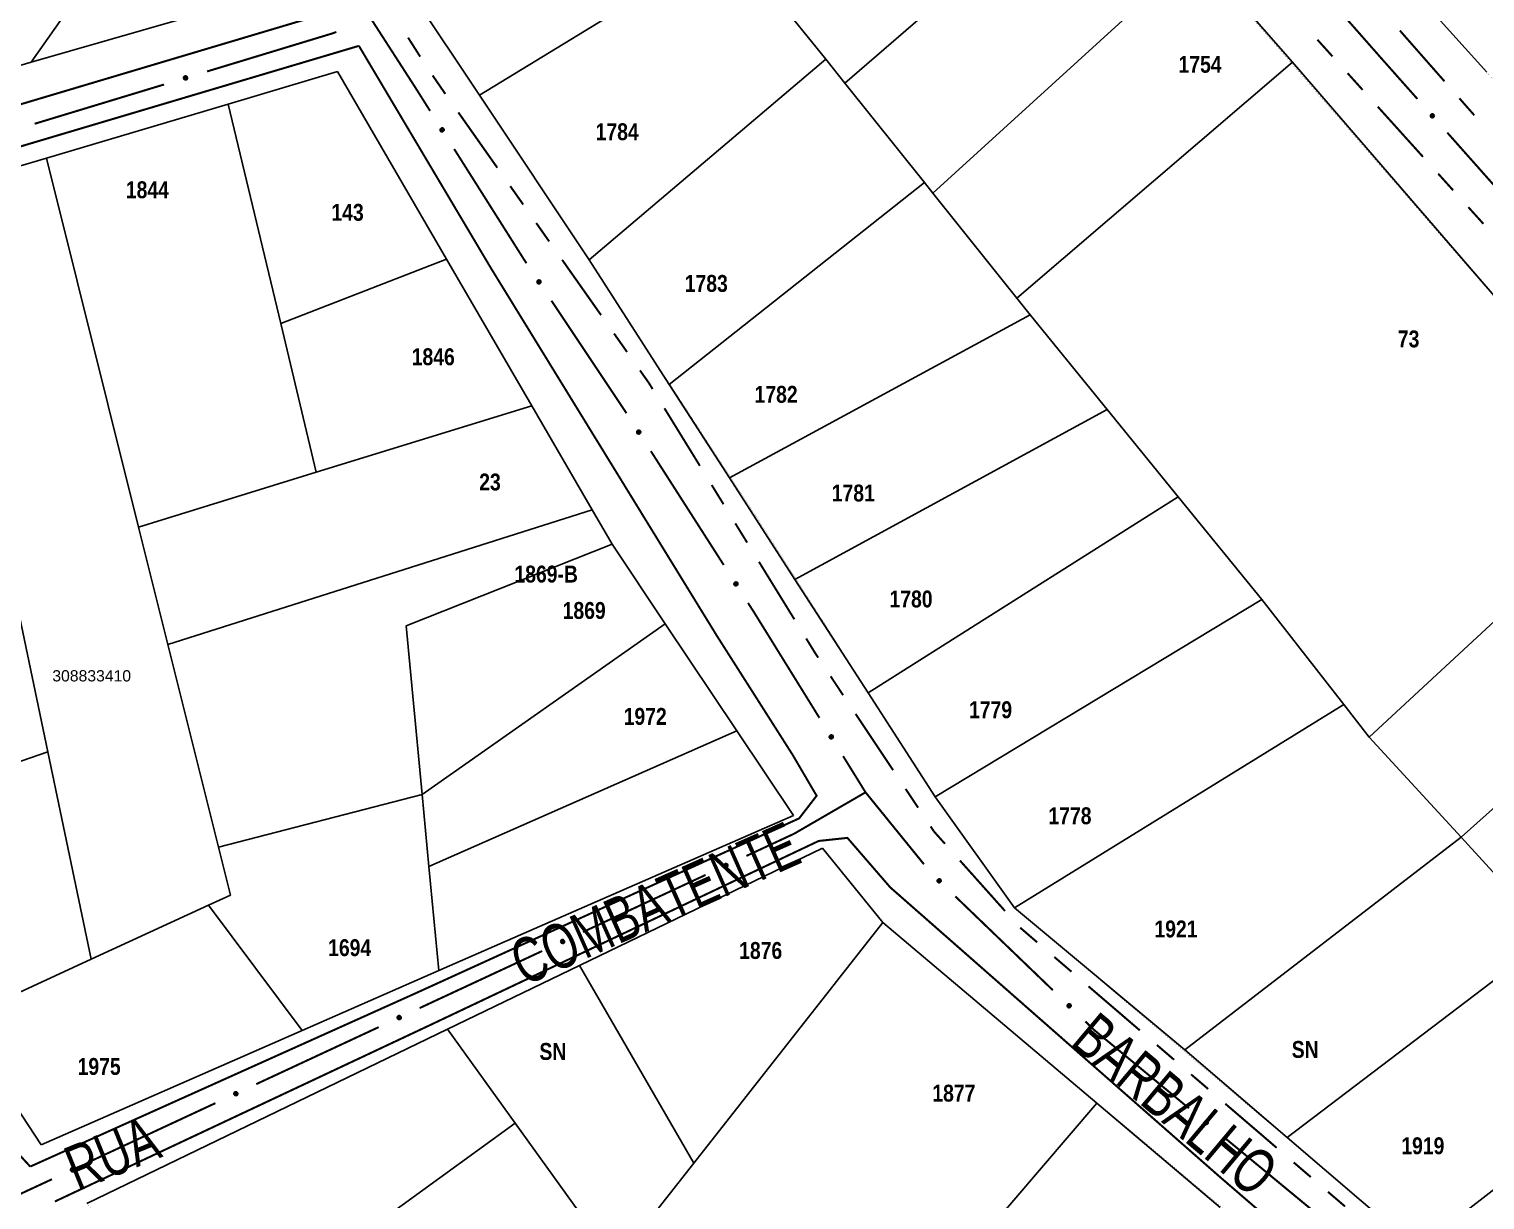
# Model space of a CAD drawing. Extents: x 201549 to 203722, y 4857623 to 4859778.
# Drawn here: x 203006 to 203135.3, y 4858341.7 to 4858445.6 of the extents above; entities that cross this region are included whole.
import ezdxf
from ezdxf.enums import TextEntityAlignment as Align

# ---------------------------------------------------------------- set-up
doc = ezdxf.new("R2010")
doc.units = 0
doc.header["$LTSCALE"] = 1.5
doc.header["$MEASUREMENT"] = 0
for name, color, linetype in [('CD-MALHA-LOTES', 40, 'CONTINUOUS'), ('CD_TXT_QUADRA', 1, 'CONTINUOUS'), ('RU-QUADRAS', 6, 'CONTINUOUS'), ('SV-EIXO-RUA-N-PAV', 6, 'CONTINUOUS'), ('SV-RUA-NAO-PAV-S-GUIA-C-GUIA', 7, 'CONTINUOUS'), ('SV-TXT-RUA-N-PAV-S-GUIA-C-GUIA', 7, 'CONTINUOUS'), ('Th_NmrPort', 1, 'CONTINUOUS')]:
    doc.layers.add(name, color=color, linetype=linetype)
doc.styles.add('ARIAL', font='ARIAL.TTF')
doc.styles.add('MONOTXT', font='ARIAL.TTF', dxfattribs={"height": 0.2})
doc.styles.get("Standard").update_dxf_attribs({"font": 'swisscbo.ttf'})

msp = doc.modelspace()

# ---------------------------------------------------------------- linework, layer by layer
at = {"layer": 'CD-MALHA-LOTES', "linetype": 'Continuous'}
for p, q in [((203078.43, 4858440.82), (203102.01, 4858461.22)), ((203018.45, 4858460.17), (203006.19, 4858442.69)), ((203046, 4858439.75), (203068.36, 4858453.41)), ((203069.28, 4858452.26), (203076.73, 4858442.95)), ((203086.24, 4858431.06), (203109.69, 4858452.41)), ((203118.17, 4858442.68), (203109.69, 4858452.41)), ((203038.36, 4858451.22), (203046, 4858439.75)), ((203006.19, 4858442.69), (203027.63, 4858448.85)), ((203128.87, 4858449.07), (203135.43, 4858441.8)), ((202999.73, 4858440.83), (203006.19, 4858442.69)), ((203023.68, 4858438.97), (203033.4, 4858441.86)), ((203033.4, 4858441.86), (203043.06, 4858425.22)), ((203055.73, 4858425.15), (203076.73, 4858442.95)), ((203076.73, 4858442.95), (203078.43, 4858440.82)), ((203093.69, 4858421.75), (203118.17, 4858442.68)), ((203149.94, 4858405.89), (203118.17, 4858442.68)), ((203085.49, 4858432), (203078.43, 4858440.82)), ((203046, 4858439.75), (203055.73, 4858425.15)), ((203023.68, 4858438.97), (203007.54, 4858434.18)), ((203028.35, 4858419.51), (203023.68, 4858438.97)), ((203007.54, 4858434.18), (202997.32, 4858431.14)), ((203015.73, 4858401.44), (203007.54, 4858434.18)), ((203062.85, 4858414.1), (203085.49, 4858432)), ((203085.49, 4858432), (203086.24, 4858431.06)), ((203086.24, 4858431.06), (203093.69, 4858421.75)), ((203043.06, 4858425.22), (203028.35, 4858419.51)), ((203050.63, 4858412.21), (203043.06, 4858425.22)), ((203055.73, 4858425.15), (203062.85, 4858414.1)), ((203094.89, 4858420.28), (203093.69, 4858421.75)), ((203068.19, 4858405.81), (203094.89, 4858420.28)), ((203094.89, 4858420.28), (203101.73, 4858411.87)), ((203031.51, 4858406.31), (203028.35, 4858419.51)), ((203062.85, 4858414.1), (203068.19, 4858405.81)), ((203050.63, 4858412.21), (203031.51, 4858406.31)), ((203056, 4858402.96), (203050.63, 4858412.21)), ((203074, 4858396.79), (203101.73, 4858411.87)), ((203101.73, 4858411.87), (203108.04, 4858404.11)), ((203031.51, 4858406.31), (203015.73, 4858401.44)), ((203068.19, 4858405.81), (203074, 4858396.79)), ((203124.98, 4858382.8), (203149.94, 4858405.89)), ((203080.49, 4858386.72), (203108.04, 4858404.11)), ((203108.04, 4858404.11), (203115.45, 4858395.01)), ((203056, 4858402.96), (203018.33, 4858391.03)), ((203057.77, 4858399.92), (203056, 4858402.96)), ((203015.73, 4858401.44), (203018.33, 4858391.03)), ((203039.49, 4858392.66), (203057.77, 4858399.92)), ((203062.47, 4858392.84), (203057.77, 4858399.92)), ((203007.67, 4858381.49), (203004.47, 4858396.78)), ((203074, 4858396.79), (203080.49, 4858386.72)), ((203158.28, 4858396.46), (203133.14, 4858373.91)), ((203086.45, 4858377.49), (203115.45, 4858395.01)), ((203115.45, 4858395.01), (203122.72, 4858385.68)), ((203062.47, 4858392.84), (203040.91, 4858377.7)), ((203068.83, 4858383.36), (203062.47, 4858392.84)), ((203040.91, 4858377.7), (203039.49, 4858392.66)), ((203018.33, 4858391.03), (203022.83, 4858373.03)), ((203080.49, 4858386.72), (203086.45, 4858377.49)), ((203122.72, 4858385.68), (203093.49, 4858367.66)), ((203122.72, 4858385.68), (203124.98, 4858382.8)), ((203041.51, 4858371.33), (203068.83, 4858383.36)), ((203073.86, 4858375.85), (203068.83, 4858383.36)), ((203133.14, 4858373.91), (203124.98, 4858382.8)), ((203007.67, 4858381.49), (202988.53, 4858374.88)), ((203011.52, 4858363.09), (203007.67, 4858381.49)), ((203040.91, 4858377.7), (203022.83, 4858373.03)), ((203041.51, 4858371.33), (203040.91, 4858377.7)), ((203086.45, 4858377.49), (203093.49, 4858367.66)), ((203042.39, 4858362.08), (203073.86, 4858375.85)), ((203108.61, 4858355.06), (203133.14, 4858373.91)), ((203141.19, 4858365.13), (203133.14, 4858373.91)), ((203022.83, 4858373.03), (203023.89, 4858368.79)), ((203076.44, 4858372.96), (203054.88, 4858362.54)), ((203081.82, 4858366.36), (203076.44, 4858372.96)), ((203042.39, 4858362.08), (203041.51, 4858371.33)), ((203023.89, 4858368.79), (203021.94, 4858367.89)), ((203021.94, 4858367.89), (203011.52, 4858363.09)), ((203030.24, 4858356.76), (203021.94, 4858367.89)), ((203093.49, 4858367.66), (203108.61, 4858355.06)), ((203065.02, 4858345), (203081.82, 4858366.36)), ((203100.79, 4858350.33), (203081.82, 4858366.36)), ((203141.19, 4858365.13), (203117.71, 4858347.28)), ((203011.52, 4858363.09), (202999.8, 4858357.7)), ((203030.24, 4858356.76), (203042.39, 4858362.08)), ((203054.88, 4858362.54), (203043.15, 4858356.88)), ((203065.02, 4858345), (203054.88, 4858362.54)), ((202999.8, 4858357.7), (203007.07, 4858346.62)), ((203007.07, 4858346.62), (203030.24, 4858356.76)), ((203043.15, 4858356.88), (203011.14, 4858341.41)), ((203043.15, 4858356.88), (203049.15, 4858348.54)), ((203108.61, 4858355.06), (203117.71, 4858347.28)), ((203129.27, 4858337.4), (203151.1, 4858354.34)), ((203100.79, 4858350.33), (203080.57, 4858326.67)), ((203111.74, 4858341.07), (203100.79, 4858350.33)), ((203021.84, 4858328.74), (203049.15, 4858348.54)), ((203049.15, 4858348.54), (203054.78, 4858340.73)), ((203117.71, 4858347.28), (203129.27, 4858337.4)), ((203060.44, 4858339.18), (203065.02, 4858345))]:
    msp.add_line(p, q, dxfattribs=at)
at = {"layer": 'RU-QUADRAS', "linetype": 'Continuous'}
for points in [[(202838.78, 4858537.85, 0.01, 0.01, 0), (202855.11, 4858564.89, 0.01, 0.01, 0), (202873.18, 4858589.29, 0.01, 0.01, 0), (202905.35, 4858566.14, 0.01, 0.01, 0), (202963.88, 4858511.37, 0.01, 0.01, -0.012560619), (203003.42, 4858477, 0.01, 0.01, -0.0237926553), (203027.63, 4858448.85, 0.01, 0.01, 0), (202980.21, 4858435.22, 0.01, 0.01, 0), (202953.97, 4858429.72, 0.01, 0.01, 0), (202944.52, 4858446.13, 0.01, 0.01, 0.0347884466), (202932.18, 4858460.23, 0.01, 0.01, 0), (202910.77, 4858479.42, 0.01, 0.01, 0.0338844747), (202881.43, 4858508.94, 0.01, 0.01, 0)], [(203058.05, 4858526.65, 0.01, 0.01, 0), (203094.51, 4858560.16, 0.01, 0.01, 0), (203141.14, 4858512.19, 0.01, 0.01, -0.0052072829), (203200.12, 4858443.88, 0.01, 0.01, 0), (203161.65, 4858412.69, 0.01, 0.01, 0), (203128.87, 4858449.07, 0.01, 0.01, -0.005920887)], [(203038.36, 4858451.22, 0.01, 0.01, 0), (203072.66, 4858494.9, 0.01, 0.01, 0), (203149.94, 4858405.89, 0.01, 0.01, 0), (203181.6, 4858370.1, 0.01, 0.01, 0), (203234.22, 4858308.78, 0.01, 0.01, 0), (203268.98, 4858273.06, 0.01, 0.01, 0), (203241.17, 4858250.31, 0.01, 0.01, 0), (203220.67, 4858235.91, 0.01, 0.01, 0), (203199.01, 4858270.13, 0.01, 0.01, 0.0190407204), (203180.03, 4858291.28, 0.01, 0.01, 0.0257327333), (203149.65, 4858320.19, 0.01, 0.01, 0), (203093.49, 4858367.66, 0.01, 0.01, 0), (203086.45, 4858377.49, 0.01, 0.01, 0.0075959134)], [(202958.05, 4858423.09, 0.01, 0.01, 0), (202989.28, 4858429.19, 0.01, 0.01, 0), (202997.32, 4858431.14, 0.01, 0.01, 0), (203033.4, 4858441.86, 0.01, 0.01, 0), (203058.02, 4858399.48, 0.01, 0.01, 0), (203073.86, 4858375.85, 0.01, 0.01, 0), (203007.07, 4858346.62, 0.01, 0.01, -0.0101227555)], [(203011.14, 4858341.41, 0.01, 0.01, 0), (203076.44, 4858372.96, 0.01, 0.01, 0), (203081.82, 4858366.36, 0.01, 0.01, 0), (203146.03, 4858312.4, 0.01, 0.01, -0.0254002835), (203172.96, 4858286.85, 0.01, 0.01, 0), (203191.32, 4858266.51, 0.01, 0.01, 0), (203205.24, 4858247.55, 0.01, 0.01, 0), (203214.3, 4858231.18, 0.01, 0.01, 0), (203150.76, 4858195.4, 0.01, 0.01, 0), (203124.77, 4858222.72, 0.01, 0.01, 0), (203089.71, 4858257.15, 0.01, 0.01, 0), (203062.85, 4858285.94, 0.01, 0.01, 0), (203027.71, 4858321.88, 0.01, 0.01, 0)]]:
    msp.add_lwpolyline(points, format="xyseb", close=True, dxfattribs=at)
at = {"layer": 'SV-EIXO-RUA-N-PAV', "const_width": 0.18}
for points in [[(203121.317221, 4858448.418721), (203125.944434, 4858443.166208)], [(203036.391919, 4858446.499014), (203040.000783, 4858440.902968)], [(203021.814018, 4858441.867791), (203032.340292, 4858445.061154)], [(203032.340292, 4858445.061154), (203032.928666, 4858445.23965)], [(203032.928666, 4858445.23965), (203033.290624, 4858445.371271)], [(203125.944434, 4858443.166208), (203125.969144, 4858443.13816)], [(203125.969144, 4858443.13816), (203129.263976, 4858439.427138)], [(203006.503076, 4858437.222898), (203017.986283, 4858440.706567)], [(203040.000783, 4858440.902968), (203040.297177, 4858440.443366)], [(203040.297177, 4858440.443366), (203041.608271, 4858438.37001)], [(203131.919696, 4858436.435959), (203136.567205, 4858431.201396)], [(203043.746113, 4858434.989236), (203049.625179, 4858425.692108)], [(203049.625179, 4858425.692108), (203049.95352, 4858425.172872)], [(203049.95352, 4858425.172872), (203050.167445, 4858424.851984)], [(203052.386246, 4858421.523782), (203059.042648, 4858411.539179)], [(203061.209584, 4858408.177083), (203067.681977, 4858398.072226)], [(203069.839441, 4858394.70394), (203070.378807, 4858393.861869)], [(203070.378807, 4858393.861869), (203070.389035, 4858393.845901)], [(203070.389035, 4858393.845901), (203076.173479, 4858384.511911)], [(203078.280546, 4858381.111871), (203079.860846, 4858378.561841)], [(203079.860846, 4858378.561841), (203080.269943, 4858377.901708)], [(203080.269943, 4858377.901708), (203074.213134, 4858374.392425)], [(203080.269943, 4858377.901708), (203085.455547, 4858371.519426)], [(203073.921921, 4858374.223699), (203069.693729, 4858372.256453)], [(203074.213134, 4858374.392425), (203073.921921, 4858374.223699)], [(203066.067056, 4858370.569076), (203055.187037, 4858365.506944)], [(203088.245734, 4858368.661353), (203096.897019, 4858360.345388)], [(203051.560364, 4858363.819566), (203040.680345, 4858358.757434)], [(203037.053672, 4858357.070057), (203026.173653, 4858352.007925)], [(203099.780781, 4858357.5734), (203100.501722, 4858356.880403)], [(203100.501722, 4858356.880403), (203100.593175, 4858356.792495)], [(203100.593175, 4858356.792495), (203108.978037, 4858349.870109)], [(203022.54698, 4858350.320547), (203011.66696, 4858345.258415)], [(203112.062649, 4858347.32351), (203119.774181, 4858340.957013)], [(203008.040287, 4858343.571038), (203004.413614, 4858341.88366)]]:
    msp.add_lwpolyline(points, dxfattribs=at)
at = {"layer": 'SV-EIXO-RUA-N-PAV'}
for points in [[(203019.730701, 4858441.350808), (203019.753142, 4858441.394264), (203019.781315, 4858441.427023), (203019.812677, 4858441.447583), (203019.845128, 4858441.458525), (203019.879587, 4858441.46598), (203019.915988, 4858441.465831), (203019.956353, 4858441.456717), (203020.000103, 4858441.434511), (203020.031765, 4858441.403445), (203020.053567, 4858441.373777), (203020.066925, 4858441.340596), (203020.073606, 4858441.306998), (203020.072201, 4858441.269192), (203020.062565, 4858441.228377), (203020.039172, 4858441.184925), (203020.011332, 4858441.152997), (203019.980475, 4858441.133907), (203019.947032, 4858441.120689), (203019.91176, 4858441.1135), (203019.876029, 4858441.113852), (203019.834952, 4858441.123629), (203019.79237, 4858441.147286), (203019.76021, 4858441.174689), (203019.740691, 4858441.20527), (203019.72842, 4858441.238488), (203019.720522, 4858441.27296), (203019.719148, 4858441.309557), (203019.730701, 4858441.350808)], [(203130.57876, 4858438.112078), (203130.627618, 4858438.10987), (203130.669158, 4858438.097981), (203130.70095, 4858438.078093), (203130.724462, 4858438.053193), (203130.745646, 4858438.02501), (203130.760735, 4858437.991884), (203130.769339, 4858437.951407), (203130.767468, 4858437.90238), (203130.752492, 4858437.860627), (203130.734661, 4858437.828415), (203130.710109, 4858437.802403), (203130.682386, 4858437.782282), (203130.647458, 4858437.767746), (203130.606354, 4858437.759428), (203130.5571, 4858437.762503), (203130.516456, 4858437.774438), (203130.48621, 4858437.794482), (203130.460216, 4858437.819331), (203130.438933, 4858437.848363), (203130.424309, 4858437.880966), (203130.416008, 4858437.922366), (203130.419687, 4858437.970939), (203130.431128, 4858438.011613), (203130.450742, 4858438.042132), (203130.475782, 4858438.067173), (203130.503791, 4858438.088764), (203130.536459, 4858438.105319), (203130.57876, 4858438.112078)], [(203042.69344, 4858436.859894), (203042.7413, 4858436.849825), (203042.780375, 4858436.831384), (203042.808539, 4858436.806624), (203042.827721, 4858436.778254), (203042.844076, 4858436.74702), (203042.853618, 4858436.711892), (203042.855572, 4858436.670557), (203042.845808, 4858436.622475), (203042.824287, 4858436.583688), (203042.801489, 4858436.554778), (203042.773058, 4858436.533073), (203042.74245, 4858436.517693), (203042.705632, 4858436.508988), (203042.663725, 4858436.507417), (203042.615614, 4858436.518405), (203042.57743, 4858436.536747), (203042.550818, 4858436.561412), (203042.529178, 4858436.590132), (203042.512863, 4858436.62222), (203042.503695, 4858436.656756), (203042.502189, 4858436.698954), (203042.513663, 4858436.746295), (203042.531522, 4858436.784588), (203042.555807, 4858436.811539), (203042.584562, 4858436.832208), (203042.61569, 4858436.848993), (203042.650603, 4858436.860054), (203042.69344, 4858436.859894)], [(203051.288738, 4858423.368494), (203051.336828, 4858423.359583), (203051.376337, 4858423.34209), (203051.405089, 4858423.318016), (203051.424951, 4858423.290118), (203051.442055, 4858423.259288), (203051.452441, 4858423.2244), (203051.455392, 4858423.183124), (203051.446792, 4858423.134821), (203051.426212, 4858423.095526), (203051.404119, 4858423.066074), (203051.37622, 4858423.043689), (203051.345992, 4858423.027575), (203051.309395, 4858423.017985), (203051.267538, 4858423.015403), (203051.219176, 4858423.025226), (203051.180561, 4858423.042641), (203051.153361, 4858423.066657), (203051.131034, 4858423.094847), (203051.11395, 4858423.126531), (203051.103951, 4858423.160837), (203051.101427, 4858423.202986), (203051.111756, 4858423.25059), (203051.128685, 4858423.289302), (203051.152313, 4858423.316832), (203051.180561, 4858423.338188), (203051.211274, 4858423.355719), (203051.24591, 4858423.367621), (203051.288738, 4858423.368494)], [(203060.146052, 4858410.041589), (203060.19397, 4858410.031799), (203060.233152, 4858410.013585), (203060.261459, 4858409.988989), (203060.280805, 4858409.960731), (203060.297342, 4858409.929593), (203060.307088, 4858409.89452), (203060.309282, 4858409.853198), (203060.299798, 4858409.80506), (203060.278503, 4858409.766149), (203060.255873, 4858409.737107), (203060.227569, 4858409.715237), (203060.197051, 4858409.699679), (203060.160285, 4858409.69076), (203060.118387, 4858409.688945), (203060.070213, 4858409.699653), (203060.031923, 4858409.717772), (203060.005168, 4858409.742282), (203059.983362, 4858409.770876), (203059.96686, 4858409.802869), (203059.957492, 4858409.837351), (203059.95574, 4858409.879539), (203059.966939, 4858409.926947), (203059.984575, 4858409.965343), (203060.008703, 4858409.992435), (203060.037337, 4858410.01327), (203060.068367, 4858410.030236), (203060.103214, 4858410.0415), (203060.146052, 4858410.041589)], [(203068.775908, 4858396.568446), (203068.823826, 4858396.558656), (203068.863008, 4858396.540442), (203068.891315, 4858396.515846), (203068.910662, 4858396.487588), (203068.927198, 4858396.45645), (203068.936944, 4858396.421377), (203068.939139, 4858396.380055), (203068.929655, 4858396.331917), (203068.908359, 4858396.293006), (203068.885729, 4858396.263964), (203068.857425, 4858396.242094), (203068.826907, 4858396.226536), (203068.790141, 4858396.217617), (203068.748243, 4858396.215802), (203068.70007, 4858396.22651), (203068.66178, 4858396.244629), (203068.635024, 4858396.269139), (203068.613218, 4858396.297733), (203068.596716, 4858396.329726), (203068.587348, 4858396.364208), (203068.585596, 4858396.406396), (203068.596795, 4858396.453804), (203068.614431, 4858396.4922), (203068.638559, 4858396.519292), (203068.667193, 4858396.540127), (203068.698223, 4858396.557093), (203068.733071, 4858396.568357), (203068.775908, 4858396.568446)], [(203077.244896, 4858382.992007), (203077.292663, 4858382.981504), (203077.331569, 4858382.96271), (203077.359507, 4858382.937694), (203077.378431, 4858382.909151), (203077.394502, 4858382.87777), (203077.403724, 4858382.842557), (203077.405303, 4858382.801206), (203077.395104, 4858382.753215), (203077.373231, 4858382.714625), (203077.350171, 4858382.685923), (203077.321545, 4858382.664477), (203077.290798, 4858382.649376), (203077.253903, 4858382.641005), (203077.211983, 4858382.639814), (203077.163974, 4858382.651239), (203077.125958, 4858382.669926), (203077.099571, 4858382.694832), (203077.078193, 4858382.723747), (203077.06217, 4858382.755982), (203077.053316, 4858382.7906), (203077.052193, 4858382.83281), (203077.064096, 4858382.880045), (203077.082302, 4858382.918174), (203077.10683, 4858382.944904), (203077.135772, 4858382.96531), (203077.167051, 4858382.981812), (203077.202062, 4858382.992556), (203077.244896, 4858382.992007)], [(203068.0571, 4858371.373569), (203068.040986, 4858371.327391), (203068.017694, 4858371.290999), (203067.989531, 4858371.266238), (203067.958939, 4858371.250846), (203067.925868, 4858371.238625), (203067.889807, 4858371.233659), (203067.848562, 4858371.237013), (203067.802126, 4858371.252853), (203067.766414, 4858371.279164), (203067.740661, 4858371.305476), (203067.722775, 4858371.336451), (203067.711441, 4858371.368777), (203067.707521, 4858371.406406), (203067.711329, 4858371.44817), (203067.728386, 4858371.494477), (203067.751466, 4858371.529999), (203067.779335, 4858371.553234), (203067.81059, 4858371.571018), (203067.844503, 4858371.583091), (203067.879929, 4858371.587761), (203067.921972, 4858371.583852), (203067.967454, 4858371.566411), (203068.003145, 4858371.543796), (203068.026766, 4858371.51626), (203068.043582, 4858371.485095), (203068.056243, 4858371.452074), (203068.062744, 4858371.416033), (203068.0571, 4858371.373569)], [(203086.776553, 4858370.226278), (203086.825434, 4858370.227938), (203086.867783, 4858370.219368), (203086.901048, 4858370.202054), (203086.926453, 4858370.17909), (203086.949798, 4858370.152669), (203086.967457, 4858370.120839), (203086.979232, 4858370.081168), (203086.981241, 4858370.032147), (203086.969611, 4858369.989341), (203086.954381, 4858369.95582), (203086.931961, 4858369.92795), (203086.905914, 4858369.905702), (203086.872244, 4858369.888452), (203086.831925, 4858369.876912), (203086.782583, 4858369.876085), (203086.741123, 4858369.884771), (203086.709387, 4858369.902363), (203086.681511, 4858369.92508), (203086.658001, 4858369.952339), (203086.640847, 4858369.983685), (203086.629301, 4858370.0243), (203086.62913, 4858370.073012), (203086.637321, 4858370.114463), (203086.654463, 4858370.146436), (203086.677446, 4858370.173377), (203086.703661, 4858370.197114), (203086.734919, 4858370.216198), (203086.776553, 4858370.226278)], [(203053.550408, 4858364.624059), (203053.534294, 4858364.577882), (203053.511002, 4858364.54149), (203053.482839, 4858364.516728), (203053.452246, 4858364.501337), (203053.419175, 4858364.489115), (203053.383114, 4858364.48415), (203053.34187, 4858364.487504), (203053.295434, 4858364.503344), (203053.259722, 4858364.529654), (203053.233969, 4858364.555966), (203053.216083, 4858364.586942), (203053.204748, 4858364.619268), (203053.200829, 4858364.656896), (203053.204637, 4858364.69866), (203053.221694, 4858364.744968), (203053.244774, 4858364.780489), (203053.272643, 4858364.803724), (203053.303898, 4858364.821509), (203053.33781, 4858364.833581), (203053.373237, 4858364.838252), (203053.41528, 4858364.834342), (203053.460762, 4858364.816901), (203053.496453, 4858364.794286), (203053.520073, 4858364.766751), (203053.53689, 4858364.735586), (203053.549551, 4858364.702565), (203053.556052, 4858364.666523), (203053.550408, 4858364.624059)], [(203098.311601, 4858359.138326), (203098.360481, 4858359.139985), (203098.40283, 4858359.131416), (203098.436095, 4858359.114102), (203098.4615, 4858359.091138), (203098.484845, 4858359.064717), (203098.502505, 4858359.032886), (203098.514279, 4858358.993216), (203098.516288, 4858358.944194), (203098.504658, 4858358.901388), (203098.489428, 4858358.867868), (203098.467008, 4858358.839998), (203098.440961, 4858358.81775), (203098.407291, 4858358.800499), (203098.366973, 4858358.788959), (203098.31763, 4858358.788133), (203098.27617, 4858358.796819), (203098.244434, 4858358.81441), (203098.216559, 4858358.837128), (203098.193048, 4858358.864387), (203098.175894, 4858358.895733), (203098.164348, 4858358.936348), (203098.164177, 4858358.985059), (203098.172368, 4858359.02651), (203098.18951, 4858359.058484), (203098.212493, 4858359.085425), (203098.238708, 4858359.109162), (203098.269966, 4858359.128245), (203098.311601, 4858359.138326)], [(203039.043716, 4858357.87455), (203039.027602, 4858357.828372), (203039.004309, 4858357.79198), (203038.976146, 4858357.767219), (203038.945554, 4858357.751827), (203038.912483, 4858357.739606), (203038.876422, 4858357.73464), (203038.835178, 4858357.737994), (203038.788742, 4858357.753834), (203038.75303, 4858357.780145), (203038.727277, 4858357.806457), (203038.70939, 4858357.837432), (203038.698056, 4858357.869758), (203038.694137, 4858357.907387), (203038.697944, 4858357.949151), (203038.715002, 4858357.995458), (203038.738081, 4858358.03098), (203038.765951, 4858358.054215), (203038.797206, 4858358.071999), (203038.831118, 4858358.084072), (203038.866544, 4858358.088742), (203038.908587, 4858358.084833), (203038.95407, 4858358.067391), (203038.989761, 4858358.044777), (203039.013381, 4858358.017241), (203039.030197, 4858357.986076), (203039.042859, 4858357.953055), (203039.049359, 4858357.917014), (203039.043716, 4858357.87455)], [(203024.537023, 4858351.12504), (203024.520909, 4858351.078863), (203024.497617, 4858351.042471), (203024.469454, 4858351.017709), (203024.438862, 4858351.002317), (203024.405791, 4858350.990096), (203024.36973, 4858350.98513), (203024.328485, 4858350.988485), (203024.28205, 4858351.004324), (203024.246338, 4858351.030635), (203024.220584, 4858351.056947), (203024.202698, 4858351.087923), (203024.191364, 4858351.120249), (203024.187445, 4858351.157877), (203024.191252, 4858351.199641), (203024.208309, 4858351.245949), (203024.231389, 4858351.28147), (203024.259259, 4858351.304705), (203024.290513, 4858351.32249), (203024.324426, 4858351.334562), (203024.359852, 4858351.339232), (203024.401895, 4858351.335323), (203024.447378, 4858351.317882), (203024.483068, 4858351.295267), (203024.506689, 4858351.267731), (203024.523505, 4858351.236567), (203024.536166, 4858351.203546), (203024.542667, 4858351.167504), (203024.537023, 4858351.12504)], [(203110.479626, 4858348.773173), (203110.528242, 4858348.778514), (203110.571117, 4858348.773163), (203110.605592, 4858348.758407), (203110.632657, 4858348.737424), (203110.657929, 4858348.712839), (203110.677938, 4858348.682431), (203110.692671, 4858348.643762), (203110.698371, 4858348.595031), (203110.690003, 4858348.55147), (203110.677345, 4858348.516897), (203110.657091, 4858348.487415), (203110.632796, 4858348.463266), (203110.600523, 4858348.443525), (203110.561189, 4858348.428977), (203110.51205, 4858348.424432), (203110.470052, 4858348.429966), (203110.437081, 4858348.445114), (203110.407571, 4858348.465664), (203110.382072, 4858348.491073), (203110.362602, 4858348.521035), (203110.348026, 4858348.560664), (203110.344182, 4858348.609224), (203110.349224, 4858348.651174), (203110.363904, 4858348.68435), (203110.384791, 4858348.712947), (203110.409141, 4858348.738594), (203110.43887, 4858348.759981), (203110.479626, 4858348.773173)], [(203010.030331, 4858344.375531), (203010.014217, 4858344.329353), (203009.990925, 4858344.292961), (203009.962762, 4858344.2682), (203009.93217, 4858344.252808), (203009.899099, 4858344.240586), (203009.863038, 4858344.235621), (203009.821793, 4858344.238975), (203009.775357, 4858344.254815), (203009.739645, 4858344.281126), (203009.713892, 4858344.307437), (203009.696006, 4858344.338413), (203009.684672, 4858344.370739), (203009.680752, 4858344.408368), (203009.68456, 4858344.450132), (203009.701617, 4858344.496439), (203009.724697, 4858344.53196), (203009.752566, 4858344.555196), (203009.783821, 4858344.57298), (203009.817733, 4858344.585053), (203009.85316, 4858344.589723), (203009.895203, 4858344.585814), (203009.940685, 4858344.568372), (203009.976376, 4858344.545758), (203009.999997, 4858344.518222), (203010.016813, 4858344.487057), (203010.029474, 4858344.454036), (203010.035975, 4858344.417995), (203010.030331, 4858344.375531)]]:
    msp.add_lwpolyline(points, close=True, dxfattribs=at)
for points in [[(203019.719148, 4858441.309557), (203020.000103, 4858441.434511)], [(203019.720522, 4858441.27296), (203020.031765, 4858441.403445)], [(203019.724403, 4858441.292497), (203020.01142, 4858441.418069)], [(203019.726251, 4858441.328706), (203019.975402, 4858441.442791)], [(203019.727777, 4858441.257872), (203020.037388, 4858441.388873)], [(203019.72842, 4858441.238488), (203020.053567, 4858441.373777)], [(203019.730701, 4858441.350808), (203019.956353, 4858441.456717)], [(203019.737167, 4858441.22222), (203020.059322, 4858441.354175)], [(203019.740691, 4858441.20527), (203020.066925, 4858441.340596)], [(203019.743886, 4858441.373982), (203019.929216, 4858441.458724)], [(203019.753142, 4858441.394264), (203019.915988, 4858441.465831)], [(203019.753995, 4858441.190251), (203020.067523, 4858441.322441)], [(203019.76021, 4858441.174689), (203020.073606, 4858441.306998)], [(203019.769121, 4858441.413008), (203019.889603, 4858441.462392)], [(203019.778658, 4858441.160659), (203020.068683, 4858441.285718)], [(203019.781315, 4858441.427023), (203019.879587, 4858441.46598)], [(203019.79237, 4858441.147286), (203020.072201, 4858441.269192)], [(203019.816891, 4858441.138036), (203020.064619, 4858441.247411)], [(203019.834952, 4858441.123629), (203020.062565, 4858441.228377)], [(203019.860069, 4858441.122616), (203020.04358, 4858441.203954)], [(203019.876029, 4858441.113852), (203020.039172, 4858441.184925)], [(203019.897863, 4858441.115544), (203020.019254, 4858441.16663)], [(203019.91176, 4858441.1135), (203020.011332, 4858441.152997)], [(203130.419687, 4858437.970939), (203130.647458, 4858437.767746)], [(203130.421541, 4858437.944797), (203130.624502, 4858437.765524)], [(203130.426099, 4858437.988988), (203130.660997, 4858437.777855)], [(203130.431128, 4858438.011613), (203130.682386, 4858437.782282)], [(203130.442664, 4858438.023767), (203130.693869, 4858437.794267)], [(203130.450742, 4858438.042132), (203130.710109, 4858437.802403)], [(203130.464664, 4858438.052423), (203130.719264, 4858437.814989)], [(203130.475782, 4858438.067173), (203130.734661, 4858437.828415)], [(203130.49312, 4858438.075864), (203130.741607, 4858437.849424)], [(203130.503791, 4858438.088764), (203130.752492, 4858437.860627)], [(203130.52316, 4858438.09341), (203130.757266, 4858437.885224)], [(203130.536459, 4858438.105319), (203130.767468, 4858437.90238)], [(203130.556823, 4858438.106876), (203130.764656, 4858437.92828)], [(203130.57876, 4858438.112078), (203130.769339, 4858437.951407)], [(203130.605324, 4858438.109794), (203130.759812, 4858437.976896)], [(203130.627618, 4858438.10987), (203130.760735, 4858437.991884)], [(203130.651327, 4858438.103195), (203130.746576, 4858438.014412)], [(203130.669158, 4858438.097981), (203130.745646, 4858438.02501)], [(203042.502189, 4858436.698954), (203042.663725, 4858436.507417)], [(203042.503695, 4858436.656756), (203042.615614, 4858436.518405)], [(203042.507896, 4858436.674472), (203042.635131, 4858436.51922)], [(203042.511271, 4858436.720197), (203042.682619, 4858436.510502)], [(203042.513663, 4858436.746295), (203042.705632, 4858436.508988)], [(203042.522906, 4858436.763072), (203042.720627, 4858436.516778)], [(203042.531522, 4858436.784588), (203042.74245, 4858436.517693)], [(203042.544869, 4858436.794719), (203042.755717, 4858436.527666)], [(203042.555807, 4858436.811539), (203042.773058, 4858436.533073)], [(203042.571208, 4858436.819447), (203042.784125, 4858436.544015)], [(203042.584562, 4858436.832208), (203042.801489, 4858436.554778)], [(203042.603076, 4858436.837984), (203042.811736, 4858436.574391)], [(203042.61569, 4858436.848993), (203042.824287, 4858436.583688)], [(203042.635555, 4858436.85045), (203042.83297, 4858436.607192)], [(203042.650603, 4858436.860054), (203042.845808, 4858436.622475)], [(203042.67095, 4858436.858303), (203042.847217, 4858436.64849)], [(203042.69344, 4858436.859894), (203042.855572, 4858436.670557)], [(203042.719287, 4858436.85335), (203042.850286, 4858436.69725)], [(203042.7413, 4858436.849825), (203042.853618, 4858436.711892)], [(203042.76362, 4858436.839409), (203042.843282, 4858436.736411)], [(203042.780375, 4858436.831384), (203042.844076, 4858436.74702)], [(203130.416008, 4858437.922366), (203130.606354, 4858437.759428)], [(203130.424309, 4858437.880966), (203130.5571, 4858437.762503)], [(203130.425594, 4858437.899128), (203130.576229, 4858437.766459)], [(203130.434978, 4858437.861841), (203130.532152, 4858437.772943)], [(203130.438933, 4858437.848363), (203130.516456, 4858437.774438)], [(203042.511136, 4858436.63616), (203042.59268, 4858436.532737)], [(203042.512863, 4858436.62222), (203042.57743, 4858436.536747)], [(203051.101427, 4858423.202986), (203051.267538, 4858423.015403)], [(203051.103951, 4858423.160837), (203051.219176, 4858423.025226)], [(203051.107724, 4858423.178649), (203051.238667, 4858423.026512)], [(203051.109994, 4858423.224441), (203051.286352, 4858423.018943)], [(203051.111756, 4858423.25059), (203051.309395, 4858423.017985)], [(203051.111886, 4858423.140425), (203051.195902, 4858423.039001)], [(203051.11395, 4858423.126531), (203051.180561, 4858423.042641)], [(203051.120591, 4858423.267585), (203051.324197, 4858423.026133)], [(203051.128685, 4858423.289302), (203051.345992, 4858423.027575)], [(203051.141784, 4858423.299753), (203051.359015, 4858423.037865)], [(203051.152313, 4858423.316832), (203051.37622, 4858423.043689)], [(203051.167519, 4858423.325109), (203051.38702, 4858423.054896)], [(203051.180561, 4858423.338188), (203051.404119, 4858423.066074)], [(203051.19893, 4858423.34441), (203051.41389, 4858423.085929)], [(203051.211274, 4858423.355719), (203051.426212, 4858423.095526)], [(203051.231098, 4858423.357656), (203051.434326, 4858423.119232)], [(203051.24591, 4858423.367621), (203051.446792, 4858423.134821)], [(203051.266294, 4858423.36636), (203051.447572, 4858423.160862)], [(203051.288738, 4858423.368494), (203051.455392, 4858423.183124)], [(203051.314736, 4858423.362576), (203051.449464, 4858423.209682)], [(203051.336828, 4858423.359583), (203051.452441, 4858423.2244)], [(203051.359393, 4858423.349708), (203051.441517, 4858423.248662)], [(203051.376337, 4858423.34209), (203051.442055, 4858423.259288)], [(203059.95574, 4858409.879539), (203060.118387, 4858409.688945)], [(203059.957492, 4858409.837351), (203060.070213, 4858409.699653)], [(203059.96159, 4858409.855092), (203060.089725, 4858409.700581)], [(203059.964699, 4858409.900835), (203060.137263, 4858409.69214)], [(203059.965052, 4858409.816798), (203060.047196, 4858409.713852)], [(203059.96686, 4858409.802869), (203060.031923, 4858409.717772)], [(203059.966939, 4858409.926947), (203060.160285, 4858409.69076)], [(203059.976084, 4858409.943777), (203060.175233, 4858409.698636)], [(203059.984575, 4858409.965343), (203060.197051, 4858409.699679)], [(203059.997863, 4858409.975551), (203060.21026, 4858409.709729)], [(203060.008703, 4858409.992435), (203060.227569, 4858409.715237)], [(203060.024058, 4858410.000432), (203060.238572, 4858409.726243)], [(203060.037337, 4858410.01327), (203060.255873, 4858409.737107)], [(203060.055817, 4858410.019154), (203060.266006, 4858409.756779)], [(203060.068367, 4858410.030236), (203060.278503, 4858409.766149)], [(203060.088223, 4858410.031809), (203060.287049, 4858409.789702)], [(203060.103214, 4858410.0415), (203060.299798, 4858409.80506)], [(203060.123572, 4858410.039867), (203060.301055, 4858409.831082)], [(203060.146052, 4858410.041589), (203060.309282, 4858409.853198)], [(203060.171936, 4858410.035196), (203060.303842, 4858409.879859)], [(203060.19397, 4858410.031799), (203060.307088, 4858409.89452)], [(203060.21635, 4858410.021512), (203060.296609, 4858409.918979)], [(203060.233152, 4858410.013585), (203060.297342, 4858409.929593)], [(203068.585596, 4858396.406396), (203068.748243, 4858396.215802)], [(203068.587348, 4858396.364208), (203068.70007, 4858396.22651)], [(203068.591446, 4858396.381949), (203068.719581, 4858396.227438)], [(203068.594555, 4858396.427692), (203068.767119, 4858396.218997)], [(203068.594908, 4858396.343655), (203068.677052, 4858396.240709)], [(203068.596716, 4858396.329726), (203068.66178, 4858396.244629)], [(203068.596795, 4858396.453804), (203068.790141, 4858396.217617)], [(203068.60594, 4858396.470634), (203068.80509, 4858396.225493)], [(203068.614431, 4858396.4922), (203068.826907, 4858396.226536)], [(203068.627719, 4858396.502409), (203068.840116, 4858396.236586)], [(203068.638559, 4858396.519292), (203068.857425, 4858396.242094)], [(203068.653914, 4858396.527289), (203068.868429, 4858396.2531)], [(203068.667193, 4858396.540127), (203068.885729, 4858396.263964)], [(203068.685674, 4858396.546011), (203068.895863, 4858396.283636)], [(203068.698223, 4858396.557093), (203068.908359, 4858396.293006)], [(203068.718079, 4858396.558666), (203068.916905, 4858396.316559)], [(203068.733071, 4858396.568357), (203068.929655, 4858396.331917)], [(203068.753428, 4858396.566724), (203068.930912, 4858396.357939)], [(203068.775908, 4858396.568446), (203068.939139, 4858396.380055)], [(203068.801793, 4858396.562053), (203068.933698, 4858396.406716)], [(203068.823826, 4858396.558656), (203068.936944, 4858396.421377)], [(203068.846207, 4858396.54837), (203068.926466, 4858396.445836)], [(203068.863008, 4858396.540442), (203068.927198, 4858396.45645)], [(203077.052193, 4858382.83281), (203077.211983, 4858382.639814)], [(203077.053316, 4858382.7906), (203077.163974, 4858382.651239)], [(203077.057677, 4858382.808277), (203077.183497, 4858382.651876)], [(203077.060569, 4858382.769937), (203077.141171, 4858382.665778)], [(203077.061467, 4858382.853969), (203077.230905, 4858382.642728)], [(203077.06217, 4858382.755982), (203077.125958, 4858382.669926)], [(203077.064096, 4858382.880045), (203077.253903, 4858382.641005)], [(203077.073491, 4858382.896737), (203077.268968, 4858382.648658)], [(203077.082302, 4858382.918174), (203077.290798, 4858382.649376)], [(203077.09574, 4858382.928184), (203077.304155, 4858382.659227)], [(203077.10683, 4858382.944904), (203077.321545, 4858382.664477)], [(203077.122303, 4858382.952671), (203077.332711, 4858382.675318)], [(203077.135772, 4858382.96531), (203077.350171, 4858382.685923)], [(203077.154338, 4858382.970919), (203077.360596, 4858382.705442)], [(203077.167051, 4858382.981812), (203077.373231, 4858382.714625)], [(203077.186928, 4858382.983089), (203077.382127, 4858382.738049)], [(203077.202062, 4858382.992556), (203077.395104, 4858382.753215)], [(203077.222394, 4858382.99062), (203077.396748, 4858382.779215)], [(203077.244896, 4858382.992007), (203077.405303, 4858382.801206)], [(203077.270683, 4858382.985229), (203077.40026, 4858382.827946)], [(203077.292663, 4858382.981504), (203077.403724, 4858382.842557)], [(203077.314888, 4858382.970886), (203077.393611, 4858382.867169)], [(203077.331569, 4858382.96271), (203077.394502, 4858382.87777)], [(203067.967454, 4858371.566411), (203067.707521, 4858371.406406)], [(203067.921972, 4858371.583852), (203067.711329, 4858371.44817)], [(203068.003145, 4858371.543796), (203067.711441, 4858371.368777)], [(203067.941877, 4858371.572124), (203067.71197, 4858371.429036)], [(203067.98291, 4858371.555096), (203067.713327, 4858371.390538)], [(203068.011484, 4858371.529261), (203067.719632, 4858371.354342)], [(203068.026766, 4858371.51626), (203067.722775, 4858371.336451)], [(203067.896961, 4858371.581326), (203067.726696, 4858371.475017)], [(203067.879929, 4858371.587761), (203067.728386, 4858371.494477)], [(203068.032636, 4858371.499973), (203067.73221, 4858371.324074)], [(203068.043582, 4858371.485095), (203067.740661, 4858371.305476)], [(203067.858549, 4858371.583019), (203067.745537, 4858371.515388)], [(203067.844503, 4858371.583091), (203067.751466, 4858371.529999)], [(203068.046941, 4858371.465994), (203067.7588, 4858371.292802)], [(203068.056243, 4858371.452074), (203067.766414, 4858371.279164)], [(203068.055145, 4858371.432187), (203067.788612, 4858371.267543)], [(203068.062744, 4858371.416033), (203067.802126, 4858371.252853)], [(203068.058401, 4858371.396077), (203067.827746, 4858371.248126)], [(203068.0571, 4858371.373569), (203067.848562, 4858371.237013)], [(203068.047301, 4858371.348772), (203067.875712, 4858371.238838)], [(203068.040986, 4858371.327391), (203067.889807, 4858371.233659)], [(203068.027798, 4858371.306589), (203067.915447, 4858371.240771)], [(203068.017694, 4858371.290999), (203067.925868, 4858371.238625)], [(203086.62913, 4858370.073012), (203086.872244, 4858369.888452)], [(203086.629301, 4858370.0243), (203086.831925, 4858369.876912)], [(203086.633044, 4858370.047098), (203086.849535, 4858369.884422)], [(203086.634096, 4858370.091511), (203086.884942, 4858369.899598)], [(203086.637321, 4858370.114463), (203086.905914, 4858369.905702)], [(203086.640693, 4858370.001892), (203086.80134, 4858369.88154)], [(203086.640847, 4858369.983685), (203086.782583, 4858369.876085)], [(203086.647861, 4858370.12749), (203086.916414, 4858369.918556)], [(203086.652993, 4858369.965463), (203086.756888, 4858369.884522)], [(203086.654463, 4858370.146436), (203086.931961, 4858369.92795)], [(203086.658001, 4858369.952339), (203086.741123, 4858369.884771)], [(203086.667528, 4858370.157795), (203086.940093, 4858369.94122)], [(203086.677446, 4858370.173377), (203086.954381, 4858369.95582)], [(203086.694043, 4858370.183411), (203086.959645, 4858369.977313)], [(203086.703661, 4858370.197114), (203086.969611, 4858369.989341)], [(203086.722602, 4858370.203276), (203086.972426, 4858370.014238)], [(203086.734919, 4858370.216198), (203086.981241, 4858370.032147)], [(203086.755096, 4858370.219359), (203086.976392, 4858370.057744)], [(203086.776553, 4858370.226278), (203086.979232, 4858370.081168)], [(203086.803216, 4858370.2261), (203086.967721, 4858370.105825)], [(203086.825434, 4858370.227938), (203086.967457, 4858370.120839)], [(203086.849596, 4858370.223157), (203086.951562, 4858370.142177)], [(203086.867783, 4858370.219368), (203086.949798, 4858370.152669)], [(203053.460762, 4858364.816901), (203053.200829, 4858364.656896)], [(203053.41528, 4858364.834342), (203053.204637, 4858364.69866)], [(203053.496453, 4858364.794286), (203053.204748, 4858364.619268)], [(203053.435185, 4858364.822615), (203053.205277, 4858364.679526)], [(203053.476217, 4858364.805586), (203053.206634, 4858364.641028)], [(203053.504792, 4858364.779752), (203053.21294, 4858364.604833)], [(203053.520073, 4858364.766751), (203053.216083, 4858364.586942)], [(203053.390269, 4858364.831817), (203053.220003, 4858364.725508)], [(203053.373237, 4858364.838252), (203053.221694, 4858364.744968)], [(203053.525944, 4858364.750463), (203053.225518, 4858364.574565)], [(203053.53689, 4858364.735586), (203053.233969, 4858364.555966)], [(203053.351857, 4858364.833509), (203053.238845, 4858364.765879)], [(203053.33781, 4858364.833581), (203053.244774, 4858364.780489)], [(203053.540248, 4858364.716484), (203053.252108, 4858364.543292)], [(203053.549551, 4858364.702565), (203053.259722, 4858364.529654)], [(203053.548453, 4858364.682677), (203053.28192, 4858364.518033)], [(203053.556052, 4858364.666523), (203053.295434, 4858364.503344)], [(203053.551709, 4858364.646567), (203053.321054, 4858364.498616)], [(203053.550408, 4858364.624059), (203053.34187, 4858364.487504)], [(203053.540608, 4858364.599263), (203053.36902, 4858364.489328)], [(203053.534294, 4858364.577882), (203053.383114, 4858364.48415)], [(203053.521106, 4858364.557079), (203053.408755, 4858364.491261)], [(203053.511002, 4858364.54149), (203053.419175, 4858364.489115)], [(203098.22909, 4858359.095458), (203098.494692, 4858358.889361)], [(203098.238708, 4858359.109162), (203098.504658, 4858358.901388)], [(203098.257649, 4858359.115324), (203098.507473, 4858358.926286)], [(203098.269966, 4858359.128245), (203098.516288, 4858358.944194)], [(203098.290143, 4858359.131407), (203098.511439, 4858358.969791)], [(203098.311601, 4858359.138326), (203098.514279, 4858358.993216)], [(203098.338263, 4858359.138148), (203098.502768, 4858359.017872)], [(203098.360481, 4858359.139985), (203098.502505, 4858359.032886)], [(203098.384643, 4858359.135204), (203098.486609, 4858359.054225)], [(203098.40283, 4858359.131416), (203098.484845, 4858359.064717)], [(203038.95407, 4858358.067391), (203038.694137, 4858357.907387)], [(203038.908587, 4858358.084833), (203038.697944, 4858357.949151)], [(203038.989761, 4858358.044777), (203038.698056, 4858357.869758)], [(203038.928492, 4858358.073105), (203038.698585, 4858357.930017)], [(203038.969525, 4858358.056077), (203038.699942, 4858357.891519)], [(203038.9981, 4858358.030242), (203038.706248, 4858357.855323)], [(203039.013381, 4858358.017241), (203038.70939, 4858357.837432)], [(203038.883577, 4858358.082307), (203038.713311, 4858357.975998)], [(203038.866544, 4858358.088742), (203038.715002, 4858357.995458)], [(203039.019252, 4858358.000954), (203038.718826, 4858357.825055)], [(203039.030197, 4858357.986076), (203038.727277, 4858357.806457)], [(203038.845164, 4858358.084), (203038.732152, 4858358.016369)], [(203038.831118, 4858358.084072), (203038.738081, 4858358.03098)], [(203039.033556, 4858357.966975), (203038.745416, 4858357.793782)], [(203039.042859, 4858357.953055), (203038.75303, 4858357.780145)], [(203039.041761, 4858357.933167), (203038.775228, 4858357.768523)], [(203039.049359, 4858357.917014), (203038.788742, 4858357.753834)], [(203039.045017, 4858357.897058), (203038.814362, 4858357.749106)], [(203039.043716, 4858357.87455), (203038.835178, 4858357.737994)], [(203039.033916, 4858357.849753), (203038.862327, 4858357.739819)], [(203039.027602, 4858357.828372), (203038.876422, 4858357.73464)], [(203039.014413, 4858357.80757), (203038.902063, 4858357.741752)], [(203098.164177, 4858358.985059), (203098.407291, 4858358.800499)], [(203098.164348, 4858358.936348), (203098.366973, 4858358.788959)], [(203098.168091, 4858358.959146), (203098.384582, 4858358.79647)], [(203098.169143, 4858359.003559), (203098.419989, 4858358.811646)], [(203098.172368, 4858359.02651), (203098.440961, 4858358.81775)], [(203098.17574, 4858358.913939), (203098.336387, 4858358.793588)], [(203098.175894, 4858358.895733), (203098.31763, 4858358.788133)], [(203098.182908, 4858359.039538), (203098.451461, 4858358.830604)], [(203098.18804, 4858358.87751), (203098.291935, 4858358.796569)], [(203098.18951, 4858359.058484), (203098.467008, 4858358.839998)], [(203098.193048, 4858358.864387), (203098.27617, 4858358.796819)], [(203098.202575, 4858359.069843), (203098.47514, 4858358.853268)], [(203098.212493, 4858359.085425), (203098.489428, 4858358.867868)], [(203039.004309, 4858357.79198), (203038.912483, 4858357.739606)], [(203024.359852, 4858351.339232), (203024.208309, 4858351.245949)], [(203024.447378, 4858351.317882), (203024.187445, 4858351.157877)], [(203024.401895, 4858351.335323), (203024.191252, 4858351.199641)], [(203024.483068, 4858351.295267), (203024.191364, 4858351.120249)], [(203024.4218, 4858351.323596), (203024.191893, 4858351.180507)], [(203024.462833, 4858351.306567), (203024.19325, 4858351.142009)], [(203024.491408, 4858351.280733), (203024.199556, 4858351.105813)], [(203024.506689, 4858351.267731), (203024.202698, 4858351.087923)], [(203024.376884, 4858351.332798), (203024.206619, 4858351.226489)], [(203024.512559, 4858351.251444), (203024.212133, 4858351.075546)], [(203024.523505, 4858351.236567), (203024.220584, 4858351.056947)], [(203024.338472, 4858351.33449), (203024.22546, 4858351.26686)], [(203024.324426, 4858351.334562), (203024.231389, 4858351.28147)], [(203024.526864, 4858351.217465), (203024.238724, 4858351.044273)], [(203024.536166, 4858351.203546), (203024.246338, 4858351.030635)], [(203024.535068, 4858351.183658), (203024.268536, 4858351.019014)], [(203024.542667, 4858351.167504), (203024.28205, 4858351.004324)], [(203024.538324, 4858351.147548), (203024.307669, 4858350.999597)], [(203024.537023, 4858351.12504), (203024.328485, 4858350.988485)], [(203024.527224, 4858351.100244), (203024.355635, 4858350.990309)], [(203024.520909, 4858351.078863), (203024.36973, 4858350.98513)], [(203024.507721, 4858351.05806), (203024.395371, 4858350.992242)], [(203024.497617, 4858351.042471), (203024.405791, 4858350.990096)], [(203110.43887, 4858348.759981), (203110.698371, 4858348.595031)], [(203110.458752, 4858348.764655), (203110.691606, 4858348.62019)], [(203110.479626, 4858348.773173), (203110.692671, 4858348.643762)], [(203110.506225, 4858348.775006), (203110.679334, 4858348.66748)], [(203110.528242, 4858348.778514), (203110.677938, 4858348.682431)], [(203110.552696, 4858348.775569), (203110.660479, 4858348.70251)], [(203110.571117, 4858348.773163), (203110.657929, 4858348.712839)], [(203110.344182, 4858348.609224), (203110.600523, 4858348.443525)], [(203110.347739, 4858348.628045), (203110.612344, 4858348.455597)], [(203110.348026, 4858348.560664), (203110.561189, 4858348.428977)], [(203110.349224, 4858348.651174), (203110.632796, 4858348.463266)], [(203110.350039, 4858348.583679), (203110.578183, 4858348.437795)], [(203110.358751, 4858348.66496), (203110.642297, 4858348.476875)], [(203110.361075, 4858348.539178), (203110.530342, 4858348.431285)], [(203110.362602, 4858348.521035), (203110.51205, 4858348.424432)], [(203110.363904, 4858348.68435), (203110.657091, 4858348.487415)], [(203110.376076, 4858348.696662), (203110.664198, 4858348.50126)], [(203110.376088, 4858348.503781), (203110.485792, 4858348.430906)], [(203110.382072, 4858348.491073), (203110.470052, 4858348.429966)], [(203110.384791, 4858348.712947), (203110.677345, 4858348.516897)], [(203110.400584, 4858348.724204), (203110.680973, 4858348.538726)], [(203110.409141, 4858348.738594), (203110.690003, 4858348.55147)], [(203110.427563, 4858348.746167), (203110.690933, 4858348.576509)], [(203009.940685, 4858344.568372), (203009.680752, 4858344.408368)], [(203009.895203, 4858344.585814), (203009.68456, 4858344.450132)], [(203009.976376, 4858344.545758), (203009.684672, 4858344.370739)], [(203009.915108, 4858344.574086), (203009.6852, 4858344.430998)], [(203009.95614, 4858344.557058), (203009.686558, 4858344.3925)], [(203009.984715, 4858344.531223), (203009.692863, 4858344.356304)], [(203009.999997, 4858344.518222), (203009.696006, 4858344.338413)], [(203009.870192, 4858344.583288), (203009.699926, 4858344.476979)], [(203009.85316, 4858344.589723), (203009.701617, 4858344.496439)], [(203010.005867, 4858344.501935), (203009.705441, 4858344.326036)], [(203010.016813, 4858344.487057), (203009.713892, 4858344.307437)], [(203009.83178, 4858344.584981), (203009.718768, 4858344.51735)], [(203009.817733, 4858344.585053), (203009.724697, 4858344.53196)], [(203010.020172, 4858344.467956), (203009.732031, 4858344.294763)], [(203010.029474, 4858344.454036), (203009.739645, 4858344.281126)], [(203010.028376, 4858344.434148), (203009.761843, 4858344.269504)], [(203010.035975, 4858344.417995), (203009.775357, 4858344.254815)], [(203010.031632, 4858344.398039), (203009.800977, 4858344.250087)], [(203010.030331, 4858344.375531), (203009.821793, 4858344.238975)], [(203010.020532, 4858344.350734), (203009.848943, 4858344.2408)], [(203010.014217, 4858344.329353), (203009.863038, 4858344.235621)], [(203010.001029, 4858344.30855), (203009.888678, 4858344.242732)], [(203009.990925, 4858344.292961), (203009.899099, 4858344.240586)]]:
    msp.add_lwpolyline(points, dxfattribs=at)
at = {"layer": 'SV-RUA-NAO-PAV-S-GUIA-C-GUIA', "const_width": 0.18}
for points in [[(203033.243507, 4858447.286117), (202990.425113, 4858434.535051), (202952.486756, 4858427.451126), (202951.365054, 4858430.433755), (202944.221803, 4858440.516092), (202935.183036, 4858450.24009), (202926.853814, 4858457.964642), (202914.709363, 4858469.577959), (202904.402062, 4858480.927835), (202892.160927, 4858494.163489), (202876.255123, 4858508.914892), (202857.912718, 4858521.75383), (202841.177031, 4858532.89743), (202836.121734, 4858537.780136)], [(203039.657759, 4858444.868565), (203039.676294, 4858444.836825)], [(203039.676294, 4858444.836825), (203040.729521, 4858443.180008)], [(203121.728183, 4858443.197122), (203120.388743, 4858444.68235)], [(203131.672866, 4858440.985589), (203127.711273, 4858445.491782)], [(203006.111581, 4858344.693389), (203002.726846, 4858348.345353), (202981.747993, 4858380.272831), (202980.857679, 4858381.62779), (202955.565628, 4858421.050466), (202954.218382, 4858424.302714), (202991.841898, 4858431.229219), (203035.289975, 4858444.137706)], [(203006.111581, 4858344.693389), (203040.381323, 4858360.096544), (203074.377636, 4858375.590843), (203075.927066, 4858377.595987), (203073.801948, 4858381.218591), (203067.084929, 4858391.767698), (203047.016038, 4858424.407529), (203035.289975, 4858444.137706)], [(203041.833838, 4858441.512919), (203042.400416, 4858440.688911)], [(203042.400416, 4858440.688911), (203042.884187, 4858439.985334)], [(203124.407063, 4858440.226668), (203123.067623, 4858441.711895)], [(203042.884187, 4858439.985334), (203042.968279, 4858439.865797)], [(203134.313928, 4858437.98146), (203132.993397, 4858439.483524)], [(203044.119947, 4858438.230664), (203047.575479, 4858433.325636)], [(203129.764823, 4858434.285758), (203125.746503, 4858438.74144)], [(203132.443704, 4858431.315304), (203131.104263, 4858432.800531)], [(203048.727323, 4858431.690627), (203049.879167, 4858430.055618)], [(203135.122584, 4858428.344849), (203133.783144, 4858429.830076)], [(203051.031011, 4858428.420608), (203052.182855, 4858426.785599)], [(203053.334699, 4858425.15059), (203056.790232, 4858420.245562)], [(203057.942076, 4858418.610553), (203059.09392, 4858416.975543)], [(203060.245764, 4858415.340534), (203060.821686, 4858414.52303)], [(203060.821686, 4858414.52303), (203061.041788, 4858414.210601)], [(203061.041788, 4858414.210601), (203061.365823, 4858413.684568)], [(203062.414774, 4858411.981717), (203065.561629, 4858406.873165)], [(203066.61058, 4858405.170314), (203067.659532, 4858403.467463)], [(203068.708483, 4858401.764612), (203069.757434, 4858400.061761)], [(203070.806386, 4858398.35891), (203073.95324, 4858393.250358)], [(203075.002192, 4858391.547507), (203075.526667, 4858390.696082)], [(203075.526667, 4858390.696082), (203075.829188, 4858390.204974)], [(203075.829188, 4858390.204974), (203076.063852, 4858389.852801)], [(203077.172863, 4858388.188441), (203078.281874, 4858386.524081)], [(203079.390885, 4858384.859721), (203081.608908, 4858381.531001)], [(203081.608908, 4858381.531001), (203081.762579, 4858381.300378)], [(203081.762579, 4858381.300378), (203082.717919, 4858379.866641)], [(203083.82693, 4858378.202281), (203084.935941, 4858376.537921)], [(203086.044953, 4858374.873561), (203086.335429, 4858374.437626)], [(203131.617797, 4858326.655218), (203111.78766, 4858343.723267), (203082.463715, 4858369.466173), (203078.661354, 4858373.859127), (203076.109352, 4858373.585698), (203041.657324, 4858357.271113), (203008.299011, 4858341.594529)], [(203086.335429, 4858374.437626), (203087.319393, 4858373.337243)], [(203088.652539, 4858371.846364), (203092.651978, 4858367.373726)], [(203093.995157, 4858365.89309), (203095.513286, 4858364.591059)], [(203097.031415, 4858363.289028), (203098.549545, 4858361.986998)], [(203100.067674, 4858360.684967), (203104.622062, 4858356.778875)], [(203106.140191, 4858355.476845), (203107.65832, 4858354.174814)], [(203109.176449, 4858352.872784), (203110.694578, 4858351.570753)], [(203112.212708, 4858350.268723), (203116.767095, 4858346.362631)], [(203118.285225, 4858345.0606), (203119.803354, 4858343.75857)], [(203121.321483, 4858342.456539), (203122.839612, 4858341.154508)]]:
    msp.add_lwpolyline(points, dxfattribs=at)

# ---------------------------------------------------------------- texts
at = {"layer": 'CD_TXT_QUADRA', "color": 7, "linetype": 'Continuous', "style": 'MONOTXT'}
msp.add_text('308833410', height=1, dxfattribs=at).set_placement((203008.07, 4858387.74))
at = {"layer": 'SV-TXT-RUA-N-PAV-S-GUIA-C-GUIA', "style": 'ARIAL', "width": 0.7}
for s, rotation, p in [('COMBATENTE', 24, (203049.977059, 4858360.684349)), ('BARBALHO', 320, (203098.315346, 4858355.52134)), ('RUA', 22.26455811, (203010.31874, 4858342.46519))]:
    msp.add_text(s, height=4, rotation=rotation, dxfattribs=at).set_placement(p)
at = {"layer": 'Th_NmrPort', "color": 1}
for s, p in [('1754', (203108.058554, 4858442.497271)), ('1784', (203056.308554, 4858436.517271)), ('1844', (203014.598554, 4858431.367271)), ('143', (203032.848554, 4858429.367271)), ('1783', (203064.218554, 4858423.057271)), ('73', (203127.528554, 4858418.137271)), ('1846', (203039.978554, 4858416.547271)), ('1782', (203070.418554, 4858413.217271)), ('23', (203045.968554, 4858405.437271)), ('1781', (203077.268554, 4858404.457271)), ('1869-B', (203049.098554, 4858397.267271)), ('1780', (203082.398554, 4858395.057271)), ('1869', (203053.378554, 4858394.037271)), ('1972', (203058.798554, 4858384.637271)), ('1779', (203089.458554, 4858385.227271)), ('1778', (203096.508554, 4858375.817271)), ('1921', (203105.918554, 4858365.777271)), ('1694', (203032.558554, 4858364.117271)), ('1876', (203069.048554, 4858363.867271)), ('SN', (203051.318554, 4858354.907271)), ('SN', (203118.108554, 4858355.087271)), ('1975', (203010.318554, 4858353.577271)), ('1877', (203086.198554, 4858351.207271)), ('1919', (203127.838554, 4858346.537271))]:
    msp.add_text(s, height=1.5, dxfattribs=at).set_placement(p, align=Align.MIDDLE_LEFT)

doc.saveas('drawing.dxf')
